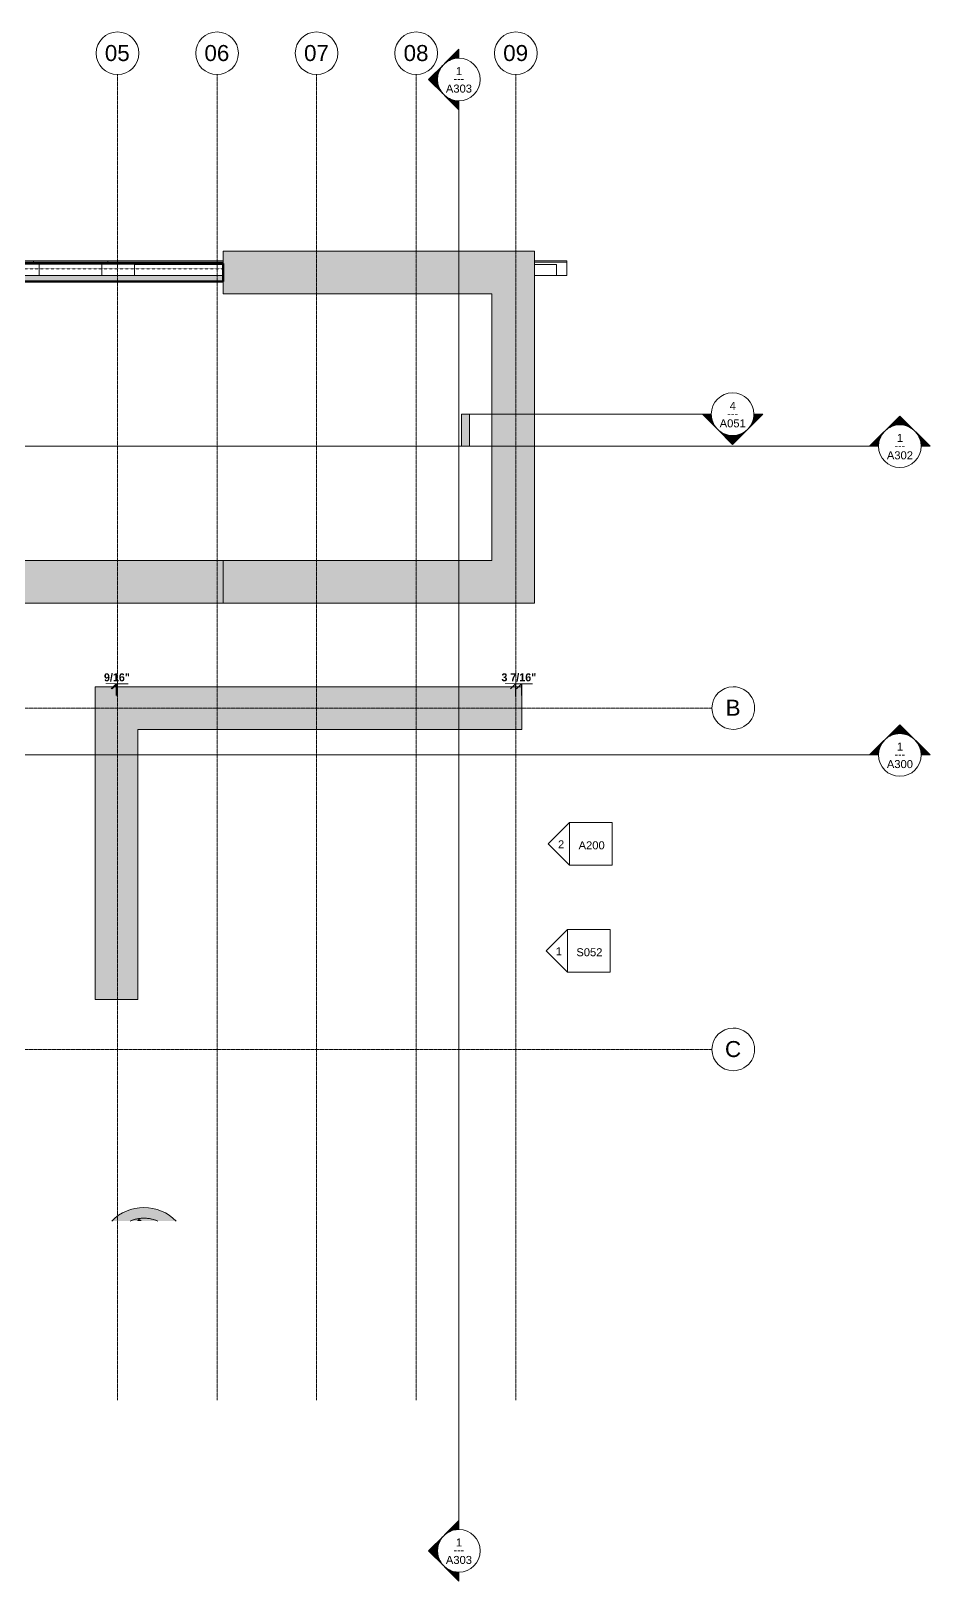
# Model space of a CAD drawing. Header units: inches. Extents: x -3252 to -1813, y 8136 to 9007.
# Drawn here: x -2318 to -1813, y 8136 to 9007 of the extents above; entities that cross this region are included whole.
import ezdxf

# ---------------------------------------------------------------- set-up
doc = ezdxf.new("R2010")
doc.units = ezdxf.units.IN
doc.header["$MEASUREMENT"] = 0
doc.linetypes.add('Dash 1_16_', pattern=[0.125, 0.0625, -0.0625])
doc.linetypes.add('Grid Line 1_2_', pattern=[0.875, 0.5, -0.125, 0.125, -0.125])
for name, color, linetype, lineweight in [('A-ANNO-DIMS-1', 211, 'Continuous', 30), ('A-DETL-1', 90, 'Dash 1_16_', 9), ('G-ANNO-SYMB', 111, 'Continuous', 9), ('I-WALL', 2, 'Continuous', 18), ('L-SITE', 91, 'Continuous', 9), ('S-FNDN', 32, 'Continuous', 18), ('S-FNDN-3', 32, 'Continuous', 60), ('S-GRID-1', 1, 'Grid Line 1_2_', 9), ('S-GRID-IDEN', 1, 'Continuous', 9)]:
    doc.layers.add(name, color=color, linetype=linetype, lineweight=lineweight)
doc.layers.add('C-BLDG-PADS-1', color=91, linetype='Continuous', lineweight=9, transparency=0.4)
doc.layers.add('L-SITE-1', color=91, linetype='Continuous', lineweight=9, transparency=0.4)
doc.styles.add('Arial', font='arial.ttf', dxfattribs={"height": 9})
doc.styles.add('Arial_1', font='arial.ttf', dxfattribs={"height": 4.5})
doc.styles.add('Century Gothic', font='ufonts.com_century-gothic.ttf', dxfattribs={"height": 4.5})
doc.styles.add('Century Gothic_B', font='GOTHICB.TTF', dxfattribs={"height": 4.5})
doc.dimstyles.new('OD__1_16__Tol__', dxfattribs={"dimscale": 12, "dimtxt": 4.698757, "dimasz": 0.5, "dimexe": 0.375, "dimexo": 0.25, "dimgap": 0.0625, "dimtad": 1, "dimdec": 4, "dimrnd": 0.0625, "dimzin": 3, "dimdsep": 46, "dimlunit": 4, "dimtxsty": 'Century Gothic_B', "dimblk1": 'OBLIQUE', "dimblk2": 'OBLIQUE', "dimsah": 1, "dimcen": 0.09, "dimdle": 0.375, "dimazin": 0, "dimtfac": 1, "dimtdec": 4, "dimtix": 1, "dimtmove": 0, "dimatfit": 3, "dimfxl": 1, "dimtvp": 1, "dimtfill": 1, "dimfrac": 2, "dimtolj": 1, "dimtzin": 0, "dimlwd": 30, "dimlwe": 30, "dimarcsym": 2})

# ---------------------------------------------------------------- blocks, each defined once
blk = doc.blocks.new('GRINDER PUMP - GRINDER PUMP-1585851-FRAMING - 1ST FLOOR')
at = {"layer": 'L-SITE-1'}
for points in [[(17.34, 17.73), (18.11, 17.73), (17.34, 18.56), (14.65, 20.75), (11.68, 22.55), (8.51, 23.93), (5.17, 24.87), (1.73, 25.34), (-1.73, 25.34), (-5.17, 24.87), (-8.51, 23.93), (-11.68, 22.55), (-14.65, 20.75), (-17.44, 18.45), (-18.11, 17.73), (-7.74, 17.73), (-5.99, 18.45), (-3.03, 19.16), (0, 19.4), (3.03, 19.16), (5.99, 18.45), (7.74, 17.73), (16.78, 17.73)], [(-3.48, 17.73), (-1.7, 17.73), (-1.19, 18.03), (-3.03, 19.16), (-3.91, 17.73)]]:
    blk.add_hatch(color=256, dxfattribs=at).paths.add_polyline_path(points, flags=0)
h = blk.add_hatch(color=256, dxfattribs=at)
h.paths.add_polyline_path([(-0.7, 17.73), (7.74, 17.73), (5.99, 18.45), (3.03, 19.16), (0, 19.4), (-3.03, 19.16), (-1.19, 18.03), (-1.7, 17.73)], flags=0)
h.paths.add_polyline_path([(-7.41, 17.73), (-3.91, 17.73), (-3.03, 19.16), (-5.99, 18.45), (-7.74, 17.73)], flags=0)
at = {"layer": 'L-SITE'}
for radius, start, end in [(25.4, 44.37931, 135.62069), (25.4, 44.37931, 135.62069), (19.4, 66.4168, 113.5832), (19.4, 90, 113.5832), (19.4, 66.4168, 113.5832), (19.4, 99, 113.5832), (19.4, 66.4168, 99), (19.4, 81, 90), (19.4, 66.4168, 81)]:
    blk.add_arc((0, 0), radius, start, end, dxfattribs=at)
blk = doc.blocks.new('Grid - Grid Head - Circle-50561-FRAMING - 1ST FLOOR')
at = {"layer": 'S-GRID-IDEN'}
for start, end in [(360, 180), (180, 360)]:
    blk.add_arc((0, 0), 0.25, start, end, dxfattribs=at)
blk = doc.blocks.new('Elevation - Detail Number-151647-FRAMING - 1ST FLOOR')
at = {"layer": 'G-ANNO-SYMB'}
for p, q in [((0.25, 0.25), (-0.25, 0.25)), ((-0.25, 0.25), (-0.25, -0.25)), ((0.25, -0.25), (0.25, 0.25)), ((-0.25, -0.25), (0.25, -0.25))]:
    blk.add_line(p, q, dxfattribs=at)
blk = doc.blocks.new('Elevation - Detail Number-151370-FRAMING - 1ST FLOOR')
at = {"layer": 'G-ANNO-SYMB'}
for p, q in [((0, 0.25), (-0.25, 0)), ((0.25, 0), (0, 0.25)), ((-0.25, 0), (0.25, 0))]:
    blk.add_line(p, q, dxfattribs=at)
blk = doc.blocks.new('Section - Section Head - Filled-22785-FRAMING - 1ST FLOOR')
at = {"layer": 'G-ANNO-SYMB'}
h = blk.add_hatch(color=256, dxfattribs=at)
edge = h.paths.add_edge_path(flags=0)
edge.add_line((-0.427, 0.177), (-0.25, 0.354))
edge.add_line((-0.25, 0.354), (-0.25, 0.25))
edge.add_arc((-0.25, 0), 0.25, 90, 135)
h = blk.add_hatch(color=256, dxfattribs=at)
edge = h.paths.add_edge_path(flags=0)
edge.add_arc((-0.25, 0), 0.25, 45, 90)
edge.add_line((-0.25, 0.25), (-0.25, 0.354))
edge.add_line((-0.25, 0.354), (-0.073, 0.177))
h = blk.add_hatch(color=256, dxfattribs=at)
edge = h.paths.add_edge_path(flags=0)
edge.add_arc((-0.25, 0), 0.25, 137.9216, 180)
edge.add_line((-0.5, 0), (-0.604, 0))
edge.add_line((-0.604, 0), (-0.436, 0.168))
h = blk.add_hatch(color=256, dxfattribs=at)
edge = h.paths.add_edge_path(flags=0)
edge.add_line((-0.064, 0.168), (0.104, 0))
edge.add_line((0.104, 0), (0, 0))
edge.add_arc((-0.25, 0), 0.25, 0, 42.0784)
for p, q in [((-0.25, 0.354), (-0.427, 0.177)), ((-0.25, 0.25), (-0.25, 0.354)), ((-0.073, 0.177), (-0.25, 0.354)), ((-0.25, 0.354), (-0.25, 0.25)), ((-0.436, 0.168), (-0.604, 0)), ((-0.604, 0), (-0.5, 0)), ((0.104, 0), (-0.064, 0.168)), ((0, 0), (0.104, 0))]:
    blk.add_line(p, q, dxfattribs=at)
for start, end in [(360, 180), (90, 135), (45, 90), (137.9216, 180), (180, 360), (0, 42.0784)]:
    blk.add_arc((-0.25, 0), 0.25, start, end, dxfattribs=at)
blk = doc.blocks.new('Section - 3_32_ x 3_8_-54337-FRAMING - 1ST FLOOR')
at = {"layer": 'G-ANNO-SYMB'}
blk.add_hatch(color=256, dxfattribs=at).paths.add_polyline_path([(0, 0.375), (0, 0), (-0.09375, 0), (-0.09375, 0.375)], flags=0)
for p, q in [((0, 0.375), (-0.09375, 0.375)), ((-0.09375, 0.375), (-0.09375, 0)), ((0, 0), (0, 0.375)), ((-0.09375, 0), (0, 0))]:
    blk.add_line(p, q, dxfattribs=at)
blk = doc.blocks.new('_Oblique')
at = {"color": 0, "linetype": 'ByBlock', "lineweight": -2}
blk.add_line((-0.5, -0.5), (0.5, 0.5), dxfattribs=at)
blk = doc.blocks.new('DIMBLOCK2-FRAMING - 1ST FLOOR')
at = {"layer": 'A-ANNO-DIMS-1', "color": 0, "lineweight": 30, "transparency": 16777216}
for p, q in [((-2270.34, 8640.32), (-2276.34, 8640.32)), ((-2270.34, 8633.57), (-2270.34, 8644.82)), ((-2270.34, 8640.32), (-2269.77, 8640.32)), ((-2269.77, 8633.01), (-2269.77, 8644.82)), ((-2269.77, 8640.32), (-2263.77, 8640.32))]:
    blk.add_line(p, q, dxfattribs=at)
at = {"layer": 'Defpoints', "color": 0, "transparency": 16777216}
for p in [(-2270.34, 8630.57), (-2269.77, 8630.01)]:
    blk.add_point(p, dxfattribs=at)
at = {"layer": 'A-ANNO-DIMS-1', "color": 0, "lineweight": 30, "transparency": 16777216, "xscale": 5.999999999999999, "yscale": 5.999999999999999, "zscale": 5.999999999999999}
blk.add_blockref('_Oblique', (-2270.34, 8640.32), dxfattribs=at)
at = {"layer": 'A-ANNO-DIMS-1', "color": 0, "lineweight": 30, "transparency": 16777216, "xscale": 5.999999999999999, "yscale": 5.999999999999999, "zscale": 5.999999999999999, "rotation": 180}
blk.add_blockref('_Oblique', (-2269.77, 8640.32), dxfattribs=at)
at = {"layer": 'A-ANNO-DIMS-1', "color": 0, "transparency": 16777216, "insert": (-2270.06, 8643.78), "char_height": 4.5, "attachment_point": 5, "style": 'Century Gothic_B', "bg_fill": 3, "box_fill_scale": 1.25, "bg_fill_color": 256, "bg_fill_true_color": 13158600, "bg_fill_transparency": 0}
blk.add_mtext('\\A1;9/16"', dxfattribs=at)
at = {"layer": 'Defpoints', "color": 0, "transparency": 16777216}
blk.add_point((-2269.77, 8640.32), dxfattribs=at)
blk = doc.blocks.new('DIMBLOCK3-FRAMING - 1ST FLOOR')
at = {"layer": 'A-ANNO-DIMS-1', "color": 0, "lineweight": 30, "transparency": 16777216}
for p, q in [((-2045.77, 8640.32), (-2051.77, 8640.32)), ((-2045.77, 8633.01), (-2045.77, 8644.82)), ((-2045.77, 8640.32), (-2042.34, 8640.32)), ((-2042.34, 8633.57), (-2042.34, 8644.82)), ((-2042.34, 8640.32), (-2036.34, 8640.32))]:
    blk.add_line(p, q, dxfattribs=at)
at = {"layer": 'Defpoints', "color": 0, "transparency": 16777216}
for p in [(-2045.77, 8630.01), (-2042.34, 8630.57)]:
    blk.add_point(p, dxfattribs=at)
at = {"layer": 'A-ANNO-DIMS-1', "color": 0, "lineweight": 30, "transparency": 16777216, "xscale": 5.999999999999999, "yscale": 5.999999999999999, "zscale": 5.999999999999999}
blk.add_blockref('_Oblique', (-2045.77, 8640.32), dxfattribs=at)
at = {"layer": 'A-ANNO-DIMS-1', "color": 0, "lineweight": 30, "transparency": 16777216, "xscale": 5.999999999999999, "yscale": 5.999999999999999, "zscale": 5.999999999999999, "rotation": 180}
blk.add_blockref('_Oblique', (-2042.34, 8640.32), dxfattribs=at)
at = {"layer": 'A-ANNO-DIMS-1', "color": 0, "transparency": 16777216, "insert": (-2044.06, 8643.78), "char_height": 4.5, "attachment_point": 5, "style": 'Century Gothic_B', "bg_fill": 3, "box_fill_scale": 1.25, "bg_fill_color": 256, "bg_fill_true_color": 13158600, "bg_fill_transparency": 0}
blk.add_mtext('\\A1;3 7/16"', dxfattribs=at)
at = {"layer": 'Defpoints', "color": 0, "transparency": 16777216}
blk.add_point((-2042.34, 8640.32), dxfattribs=at)

msp = doc.modelspace()

# ---------------------------------------------------------------- hatches: boundary and pattern name
at = {"layer": 'C-BLDG-PADS-1'}
h = msp.add_hatch(color=256, dxfattribs=at)
h.paths.add_polyline_path([(-2434.21168, 8692.56938), (-2325.58668, 8692.56938), (-2325.58668, 8702.56938), (-2464.33668, 8702.56938), (-2464.33668, 8692.56938), (-2435.08668, 8692.56938)], flags=0)
h.paths.add_polyline_path([(-2419.71748, 8866.56938), (-2210.33668, 8866.56938), (-2210.33668, 8869.81938), (-2464.33668, 8869.81938), (-2464.33668, 8866.56938)], flags=0)
at = {"layer": 'S-FNDN'}
for points in [[(-2210.33668, 8859.56938), (-2059.33668, 8859.56938), (-2059.33668, 8883.56938), (-2210.33668, 8883.56938), (-2210.33668, 8866.56938)], [(-2042.33668, 8685.56938), (-2035.33668, 8685.56938), (-2035.33668, 8883.56938), (-2059.33668, 8883.56938), (-2059.33668, 8685.56938), (-2052.33668, 8685.56938)], [(-2274.4153, 8685.56938), (-2210.33668, 8685.56938), (-2210.33668, 8709.56938), (-2325.58668, 8709.56938), (-2325.58668, 8685.56938), (-2282.33668, 8685.56938)], [(-2059.33668, 8685.56938), (-2059.33668, 8709.56938), (-2210.33668, 8709.56938), (-2210.33668, 8685.56938)], [(-2258.33668, 8614.56938), (-2042.33668, 8614.56938), (-2042.33668, 8638.56938), (-2282.33668, 8638.56938), (-2282.33668, 8614.56938), (-2266.33668, 8614.56938)], [(-2282.33668, 8462.56938), (-2258.33668, 8462.56938), (-2258.33668, 8614.56938), (-2282.33668, 8614.56938), (-2282.33668, 8486.05455)]]:
    msp.add_hatch(color=256, dxfattribs=at).paths.add_polyline_path(points, flags=0)

# ---------------------------------------------------------------- linework, layer by layer
at = {"layer": 'A-DETL-1'}
msp.add_line((-2210.33668, 8873.56938), (-2464.33668, 8873.56938), dxfattribs=at)
at = {"layer": 'G-ANNO-SYMB'}
for p, q in [((-2077.79874, 8968.13152), (-2077.79874, 8164.51398)), ((-1935.85417, 8791.84586), (-2071.7658, 8791.84586)), ((-3223.11872, 8773.84586), (-1841.83929, 8773.84586)), ((-3223.11872, 8600.16698), (-1841.83929, 8600.16698))]:
    msp.add_line(p, q, dxfattribs=at)
at = {"layer": 'I-WALL'}
for p, q in [((-2717.33668, 8878.06938), (-2210.33668, 8878.06938)), ((-2210.33668, 8877.31938), (-2716.58668, 8877.31938)), ((-2568.96168, 8877.31938), (-2210.33668, 8877.31938)), ((-2316.96168, 8878.06938), (-2316.96168, 8876.56938)), ((-2313.71168, 8876.56938), (-2313.71168, 8869.81938)), ((-2278.46168, 8869.81938), (-2278.46168, 8876.56938)), ((-2275.21168, 8876.56938), (-2275.21168, 8878.06938)), ((-2210.33668, 8876.06938), (-2260.08668, 8876.06938)), ((-2260.08668, 8876.06938), (-2260.08668, 8869.81938)), ((-2035.33668, 8878.06938), (-2017.08668, 8878.06938)), ((-2035.33668, 8877.31938), (-2017.08668, 8877.31938)), ((-2035.33668, 8876.06938), (-2022.83668, 8876.06938)), ((-2022.83668, 8876.06938), (-2022.83668, 8869.81938)), ((-2017.08668, 8878.06938), (-2017.08668, 8869.81938)), ((-2709.46168, 8869.81938), (-2210.33668, 8869.81938)), ((-2210.33668, 8869.81938), (-2332.08668, 8869.81938)), ((-2035.33668, 8869.81938), (-2017.08668, 8869.81938))]:
    msp.add_line(p, q, dxfattribs=at)
at = {"layer": 'S-FNDN'}
for p, q in [((-2210.33668, 8883.56938), (-2210.33668, 8859.56938)), ((-2035.33668, 8883.56938), (-2210.33668, 8883.56938)), ((-2035.33668, 8883.56938), (-2035.33668, 8685.56938)), ((-2059.33668, 8859.56938), (-2210.33668, 8859.56938)), ((-2059.33668, 8859.56938), (-2059.33668, 8709.56938)), ((-2325.58668, 8709.56938), (-2059.33668, 8709.56938)), ((-2210.33668, 8709.56938), (-2210.33668, 8685.56938)), ((-2325.58668, 8685.56938), (-2035.33668, 8685.56938)), ((-2042.33668, 8638.56938), (-2282.33668, 8638.56938)), ((-2282.33668, 8638.56938), (-2282.33668, 8462.56938)), ((-2042.33668, 8614.56938), (-2042.33668, 8638.56938)), ((-2042.33668, 8614.56938), (-2258.33668, 8614.56938)), ((-2258.33668, 8614.56938), (-2258.33668, 8462.56938)), ((-2282.33668, 8462.56938), (-2258.33668, 8462.56938))]:
    msp.add_line(p, q, dxfattribs=at)
at = {"layer": 'S-FNDN-3'}
for p, q in [((-3074.33668, 8876.56938), (-2210.33668, 8876.56938)), ((-2210.33668, 8876.56938), (-2210.33668, 8866.56938)), ((-2210.33668, 8866.56938), (-2464.33668, 8866.56938))]:
    msp.add_line(p, q, dxfattribs=at)
at = {"layer": 'S-GRID-1'}
for p, q in [((-2213.77418, 8237.20435), (-2213.77418, 8982.86965)), ((-2157.77418, 8237.20435), (-2157.77418, 8982.86965)), ((-2101.77418, 8237.20435), (-2101.77418, 8982.86965)), ((-3194.57025, 8626.56938), (-1935.47917, 8626.56938)), ((-3194.57025, 8434.56938), (-1935.47917, 8434.56938))]:
    msp.add_line(p, q, dxfattribs=at)

# ---------------------------------------------------------------- block references
at = {"layer": 'G-ANNO-SYMB', "extrusion": (0, 0, -1), "xscale": 47.99999999999997, "yscale": 47.99999999999997, "zscale": 47.99999999999997}
for name, p, rotation in [('Section - Section Head - Filled-22785-FRAMING - 1ST FLOOR', (2077.79874, 8968.13152), 270.0000000000005), ('Section - 3_32_ x 3_8_-54337-FRAMING - 1ST FLOOR', (2071.7658, 8791.84586), 180), ('Elevation - Detail Number-151370-FRAMING - 1ST FLOOR', (2015.4972, 8550.15392), 269.9999999999983), ('Elevation - Detail Number-151647-FRAMING - 1ST FLOOR', (2003.4972, 8550.15392), 269.9999999999981), ('Elevation - Detail Number-151370-FRAMING - 1ST FLOOR', (2016.77449, 8490.01232), 269.9999999999983), ('Elevation - Detail Number-151647-FRAMING - 1ST FLOOR', (2004.77449, 8490.01232), 269.9999999999981)]:
    msp.add_blockref(name, p, dxfattribs=dict(at, rotation=rotation))
at = {"layer": 'G-ANNO-SYMB', "xscale": 47.99999999999997, "yscale": 47.99999999999997, "zscale": 47.99999999999997}
for p, rotation in [((-1935.85417, 8791.84586), 180), ((-2077.79874, 8164.51398), 89.99999999999937)]:
    msp.add_blockref('Section - Section Head - Filled-22785-FRAMING - 1ST FLOOR', p, dxfattribs=dict(at, rotation=rotation))
at = {"layer": 'G-ANNO-SYMB', "extrusion": (0, 0, -1), "xscale": 47.99999999999997, "yscale": 47.99999999999997, "zscale": 47.99999999999997}
for p in [(1841.83929, 8773.84586), (1841.83929, 8600.16698)]:
    msp.add_blockref('Section - Section Head - Filled-22785-FRAMING - 1ST FLOOR', p, dxfattribs=at)
at = {"layer": 'L-SITE'}
msp.add_blockref('GRINDER PUMP - GRINDER PUMP-1585851-FRAMING - 1ST FLOOR', (-2254.85835, 8320.2303), dxfattribs=at)
at = {"layer": 'S-GRID-IDEN', "xscale": 47.99999999999997, "yscale": 47.99999999999997, "zscale": 47.99999999999997}
for p in [(-2269.77418, 8994.86965), (-2213.77418, 8994.86965), (-2157.77418, 8994.86965), (-2101.77418, 8994.86965), (-2045.77418, 8994.86965)]:
    msp.add_blockref('Grid - Grid Head - Circle-50561-FRAMING - 1ST FLOOR', p, dxfattribs=at)
at = {"layer": 'S-GRID-IDEN', "xscale": 47.99999999999997, "yscale": 47.99999999999997, "zscale": 47.99999999999997, "rotation": 269.9999999999995}
for p in [(-1923.47917, 8626.56938), (-1923.47917, 8434.56938)]:
    msp.add_blockref('Grid - Grid Head - Circle-50561-FRAMING - 1ST FLOOR', p, dxfattribs=at)

# ---------------------------------------------------------------- texts
at = {"layer": 'G-ANNO-SYMB', "char_height": 4.5, "attachment_point": 1}
for s, insert, width, style in [('---', (-2080.78488, 8982.83249), 7.7265, 'Century Gothic'), ('1', (-2079.45923, 8987.08584), 4.242, 'Arial_1'), ('A303', (-2085.08127, 8977.26772), 17.877, 'Arial_1'), ('4', (-1925.51466, 8798.80018), 4.242, 'Arial_1'), ('A051', (-1931.13671, 8788.98206), 17.877, 'Arial_1'), ('---', (-1926.84032, 8794.54683), 7.7265, 'Century Gothic'), ('1', (-1831.49978, 8780.80018), 4.242, 'Arial_1'), ('A302', (-1837.12183, 8770.98206), 17.877, 'Arial_1'), ('---', (-1832.82543, 8776.54683), 7.7265, 'Century Gothic'), ('1', (-1831.49978, 8607.1213), 4.242, 'Arial_1'), ('A300', (-1837.12183, 8597.30318), 17.877, 'Arial_1'), ('---', (-1832.82543, 8602.86796), 7.7265, 'Century Gothic'), ('2', (-2022.03924, 8552.14827), 4.242, 'Arial_1'), ('A200', (-2010.45655, 8551.60848), 17.877, 'Arial_1'), ('1', (-2023.31654, 8492.00668), 4.242, 'Arial_1'), ('S052', (-2011.73384, 8491.46689), 17.877, 'Arial_1'), ('---', (-2080.78488, 8155.21495), 7.7265, 'Century Gothic'), ('1', (-2079.45923, 8159.4683), 4.242, 'Arial_1'), ('A303', (-2085.08127, 8149.65018), 17.877, 'Arial_1')]:
    msp.add_mtext(s, dxfattribs=dict(at, insert=insert, width=width, style=style))
at = {"layer": 'S-GRID-IDEN', "char_height": 9, "attachment_point": 1, "style": 'Arial'}
for s, insert, width in [('05', (-2276.84421, 8999.51362), 16.968), ('06', (-2220.84421, 8999.51362), 16.968), ('07', (-2164.84421, 8999.51362), 16.968), ('08', (-2108.84421, 8999.51362), 16.968), ('09', (-2052.84421, 8999.51362), 16.968), ('B', (-1927.77989, 8631.2644), 10.1505), ('C', (-1928.15784, 8439.2644), 11.0595)]:
    msp.add_mtext(s, dxfattribs=dict(at, insert=insert, width=width))

# ---------------------------------------------------------------- next in the draw order: dimensions: what is measured, and where the dimension line sits
at = {"layer": 'A-ANNO-DIMS-1'}
for base, p1, p2, override, picture, middle in [((-2042.33668, 8640.31654), (-2045.77418, 8630.00688), (-2042.33668, 8630.56938), {"dimpost": '<>', "dimfxl": 3.483219}, 'DIMBLOCK3-FRAMING - 1ST FLOOR', (-2044.05543, 8643.78153)), ((-2269.77418, 8640.31654), (-2270.33668, 8630.56938), (-2269.77418, 8630.00688), {"dimpost": '<>', "dimfxl": 0.795495}, 'DIMBLOCK2-FRAMING - 1ST FLOOR', (-2270.05543, 8643.78153))]:
    dim = msp.add_linear_dim(base=base, p1=p1, p2=p2, dimstyle='OD__1_16__Tol__', override=override, dxfattribs=at)
    dim.commit()
    dim.dimension.update_dxf_attribs({"geometry": picture, "text_midpoint": middle})

# ---------------------------------------------------------------- next in the draw order: linework, layer by layer
at = {"layer": 'S-GRID-1'}
for p, q in [((-2269.77418, 8237.20435), (-2269.77418, 8982.86965)), ((-2045.77418, 8237.20435), (-2045.77418, 8982.86965))]:
    msp.add_line(p, q, dxfattribs=at)

doc.saveas('drawing.dxf')
